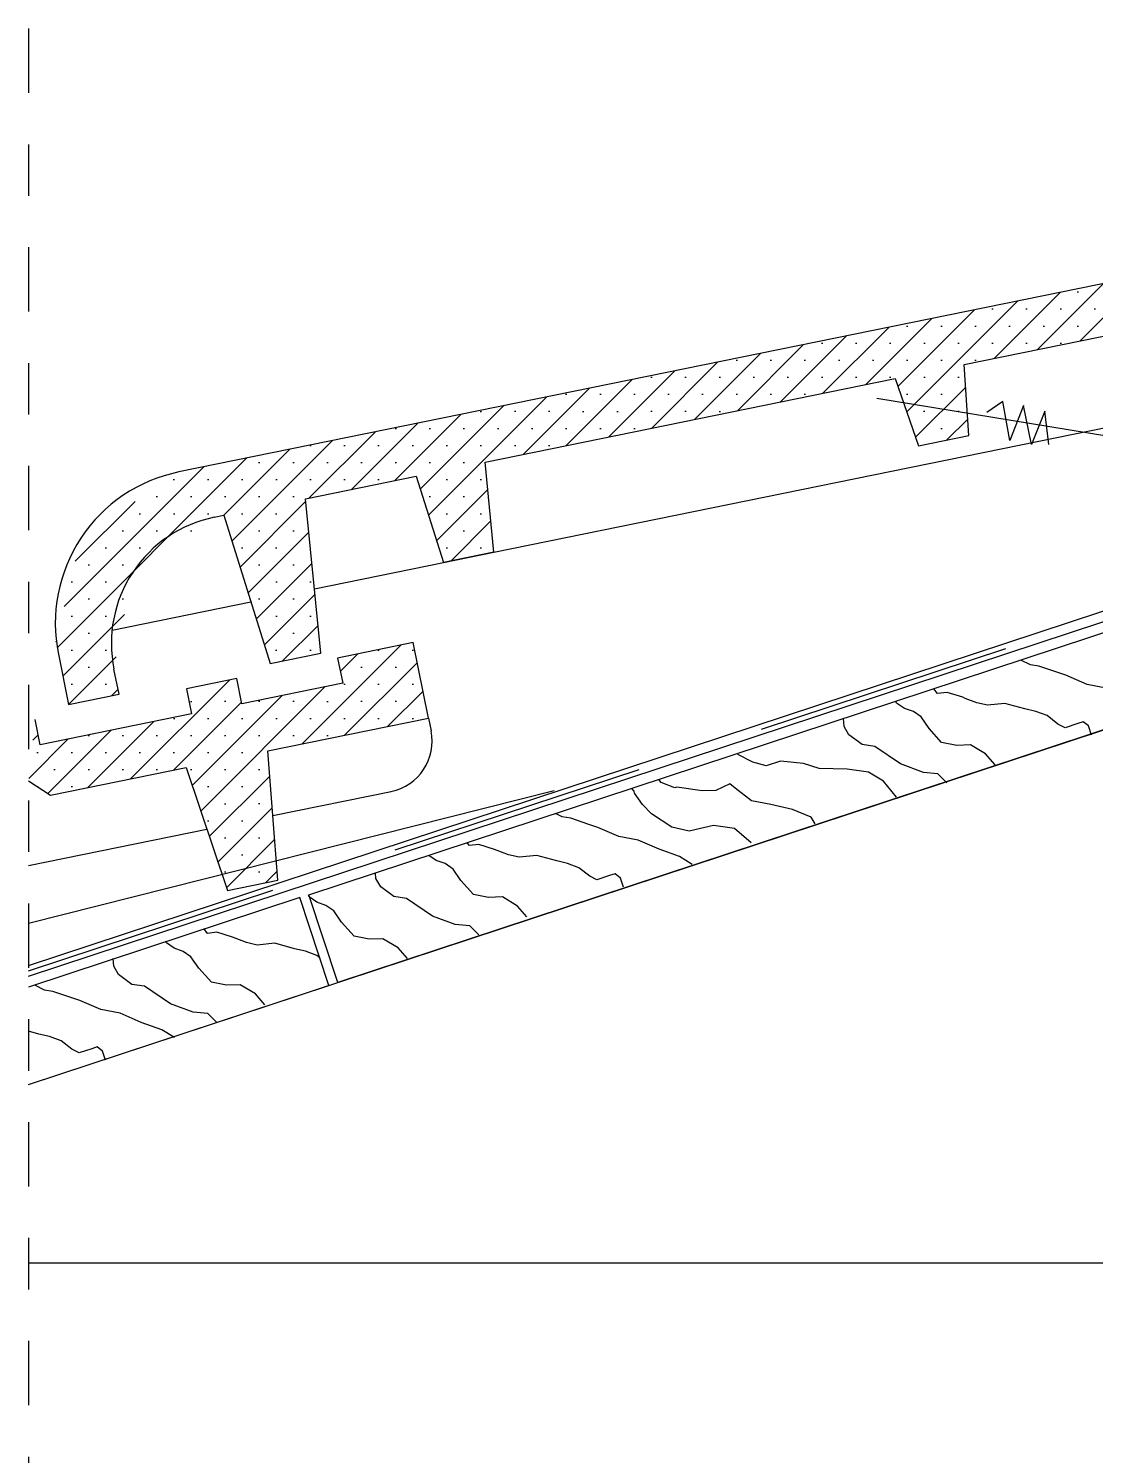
# Model space of a CAD drawing. Header units: metres. Extents: x -220 to 294, y -29 to 18.
# Drawn here: x 249.33 to 251.403, y 11.475 to 14.248 of the extents above; entities that cross this region are included whole.
import ezdxf

# ---------------------------------------------------------------- set-up
doc = ezdxf.new("R2010")
doc.units = ezdxf.units.M
doc.header["$MEASUREMENT"] = 0
doc.linetypes.add('DASHDOT4', pattern=[0.265, 0.125, -0.0625, 0.015, -0.0625])
doc.linetypes.add('DASHED', pattern=[0.75, 0.5, -0.25])
doc.layers.add('Standart', color=7, linetype='Continuous')
doc.layers.add('Tarama', color=7, linetype='Continuous')
pattern_1 = [(45, (-26.822255, -1.974744), (-0.03314563, 0.03314563), []), (45, (-26.78911, -1.974744), (-0.03314563, 0.03314563), [0, -0.046875])]

msp = doc.modelspace()

# ---------------------------------------------------------------- hatches: boundary and pattern name
at = {"layer": 'Tarama', "linetype": 'Continuous', "lineweight": -3}
h = msp.add_hatch(dxfattribs=at)
h.set_pattern_fill('SACNCR', color=213, scale=0.5, style=0)
h.set_pattern_definition(pattern_1)
h.paths.add_polyline_path([(249.7995, 13.0145), (249.7092, 13.3023), (249.6906, 13.2985), (249.532, 13.1915), (249.4955, 13.0036), (249.5055, 12.9547), (249.4075, 12.9347), (249.3826, 13.0572), (249.4313, 13.2581), (249.6217, 13.3865), (252.6104, 13.9949), (252.6204, 13.9459), (252.9143, 14.0058), (252.9044, 14.0547), (253.0023, 14.0747), (253.0123, 14.0257), (253.2083, 14.0656), (253.1983, 14.1146), (253.3476, 14.1359), (253.3752, 13.9975), (253.0627, 13.9339), (253.0821, 13.6827), (252.9841, 13.6628), (252.9039, 13.9016), (252.6403, 13.8479), (252.5813, 13.8869), (251.1483, 13.5952), (251.1573, 13.4574), (251.0594, 13.4375), (251.0138, 13.5678), (250.2174, 13.4057), (250.2341, 13.2305), (250.1361, 13.2106), (250.0829, 13.3783), (249.868, 13.3346), (249.8975, 13.0344)])
h = msp.add_hatch(dxfattribs=at)
h.set_pattern_fill('SACNCR', color=213, scale=0.5, style=0)
h.set_pattern_definition(pattern_1)
h.paths.add_polyline_path([(249.3296, 12.7866), (249.3722, 12.7584), (249.6358, 12.812), (249.7161, 12.5732), (249.814, 12.5932), (249.7946, 12.8443), (250.1071, 12.908), (250.0772, 13.0549), (249.9302, 13.025), (249.9402, 12.976), (249.7442, 12.9361), (249.7343, 12.9851), (249.6363, 12.9652), (249.6462, 12.9162), (249.3523, 12.8563), (249.3423, 12.9053)])

# ---------------------------------------------------------------- linework, layer by layer
at = {"layer": 'Standart', "color": 26, "linetype": 'DASHDOT4', "lineweight": -3}
msp.add_lwpolyline([(249.3296, 14.2481), (249.3296, 10.0578)], dxfattribs=at)
at = {"layer": 'Standart', "color": 36, "linetype": 'Continuous', "lineweight": -3}
for points in [[(252.6104, 13.9949), (249.6217, 13.3865)], [(251.1483, 13.5952), (252.5813, 13.8869)], [(250.2341, 13.2305), (252.944, 13.7822)], [(251.1573, 13.4574), (251.1483, 13.5952)], [(250.2174, 13.4057), (251.0138, 13.5678)], [(251.0138, 13.5678), (251.0594, 13.4375)], [(251.0594, 13.4375), (251.1573, 13.4574)], [(251.0594, 13.4375), (251.1573, 13.4574)], [(250.2341, 13.2305), (250.2174, 13.4057)], [(249.868, 13.3346), (250.0829, 13.3783)], [(250.0829, 13.3783), (250.1361, 13.2106)], [(249.8975, 13.0344), (249.868, 13.3346)], [(249.6906, 13.2985), (249.7092, 13.3023)], [(249.7092, 13.3023), (249.7995, 13.0145)], [(250.2341, 13.2305), (250.1361, 13.2106)], [(250.1361, 13.2106), (250.2341, 13.2305)], [(249.8852, 13.1595), (250.1361, 13.2106)], [(249.4918, 13.0794), (249.7619, 13.1344)], [(249.3826, 13.0572), (249.3836, 13.0574)], [(249.3876, 13.0327), (249.4075, 12.9347)], [(249.7995, 13.0145), (249.8975, 13.0344)], [(250.0772, 13.0549), (249.9302, 13.025)], [(250.1071, 12.908), (250.0772, 13.0549)], [(249.9302, 13.025), (249.9402, 12.976)], [(249.5055, 12.9547), (249.4955, 13.0036)], [(249.7343, 12.9851), (249.6363, 12.9652)], [(249.7442, 12.9361), (249.7343, 12.9851)], [(249.4075, 12.9347), (249.5055, 12.9547)], [(249.6363, 12.9652), (249.6462, 12.9162)], [(249.9402, 12.976), (249.7442, 12.9361)], [(249.3523, 12.8563), (249.3423, 12.9053)], [(249.6462, 12.9162), (249.3523, 12.8563)], [(249.7946, 12.8443), (250.1071, 12.908)], [(250.1071, 12.908), (250.1121, 12.8835)], [(249.814, 12.5932), (249.7946, 12.8443)], [(249.3722, 12.7584), (249.6358, 12.812)], [(249.6358, 12.812), (249.7161, 12.5732)], [(249.3296, 12.7866), (249.3722, 12.7584)], [(249.8043, 12.7188), (250.0341, 12.7655)], [(249.3296, 12.6221), (249.6759, 12.6926)], [(249.7161, 12.5732), (249.814, 12.5932)]]:
    msp.add_lwpolyline(points, dxfattribs=at)
at = {"layer": 'Standart', "color": 1, "linetype": 'Continuous', "lineweight": -3}
for points in [[(249.3296, 12.4277), (253.7458, 13.8838)], [(249.3296, 12.4066), (253.7458, 13.8628)], [(249.3296, 12.196), (253.7458, 13.6522)], [(251.9156, 13.3758), (250.9783, 13.5292)], [(251.223, 13.5235), (251.192, 13.5018)], [(251.237, 13.4476), (251.223, 13.5235)], [(251.2633, 13.5158), (251.237, 13.4476)], [(251.2788, 13.4398), (251.2633, 13.5158)], [(251.3052, 13.5049), (251.2788, 13.4398)], [(251.313, 13.4398), (251.3052, 13.5049)], [(249.8742, 12.5651), (251.7736, 13.1914)], [(251.83, 13.0205), (249.9305, 12.3942)], [(249.3296, 12.51), (250.351, 12.7673)], [(249.9305, 12.3942), (249.8742, 12.5651)], [(249.8571, 12.5595), (249.3296, 12.3855)], [(249.9134, 12.3885), (249.8571, 12.5595)], [(249.3296, 12.196), (249.9134, 12.3885)]]:
    msp.add_lwpolyline(points, dxfattribs=at)
at = {"layer": 'Standart', "color": 1, "linetype": 'DASHED', "lineweight": -3}
msp.add_lwpolyline([(249.3296, 12.4171), (253.7458, 13.8733)], dxfattribs=at)
at = {"layer": 'Standart', "color": 26, "linetype": 'Continuous', "lineweight": -3}
for points in [[(251.2769, 13.0116), (251.2582, 13.021)], [(251.2933, 13.0092), (251.2769, 13.0116)], [(251.3284, 12.9973), (251.2933, 13.0092)], [(251.3459, 12.9914), (251.3284, 12.9973)], [(251.3869, 12.9737), (251.3459, 12.9914)], [(251.0964, 12.956), (251.0894, 12.9653)], [(251.1151, 12.9582), (251.0964, 12.956)], [(251.1456, 12.9488), (251.1151, 12.9582)], [(251.1502, 12.9464), (251.1456, 12.9488)], [(251.4243, 12.9666), (251.3869, 12.9737)], [(251.0167, 12.9375), (251.0156, 12.941)], [(251.0319, 12.9269), (251.0167, 12.9375)], [(251.0494, 12.921), (251.0319, 12.9269)], [(251.0646, 12.9104), (251.0494, 12.921)], [(251.1725, 12.9381), (251.1502, 12.9464)], [(251.1935, 12.9334), (251.1725, 12.9381)], [(251.2275, 12.9368), (251.1935, 12.9334)], [(251.2661, 12.9261), (251.2275, 12.9368)], [(251.2872, 12.9213), (251.2661, 12.9261)], [(251.3094, 12.9131), (251.2872, 12.9213)], [(250.9147, 12.8922), (250.9136, 12.9074)], [(251.0798, 12.8881), (251.0646, 12.9104)], [(251.3304, 12.8966), (251.3094, 12.9131)], [(251.3444, 12.8895), (251.3304, 12.8966)], [(251.3691, 12.8976), (251.3444, 12.8895)], [(251.3796, 12.9011), (251.3691, 12.8976)], [(251.3901, 12.8929), (251.3796, 12.9011)], [(250.924, 12.8757), (250.9147, 12.8922)], [(250.9497, 12.8569), (250.924, 12.8757)], [(251.1043, 12.8611), (251.0798, 12.8881)], [(251.3959, 12.8753), (251.3901, 12.8929)], [(250.7092, 12.8367), (250.7067, 12.8392)], [(250.9743, 12.8533), (250.9497, 12.8569)], [(251.0245, 12.8192), (250.9743, 12.8533)], [(251.1336, 12.8551), (251.1043, 12.8611)], [(251.1605, 12.8562), (251.1336, 12.8551)], [(251.1897, 12.8385), (251.1605, 12.8562)], [(251.2084, 12.8173), (251.1897, 12.8385)], [(250.7372, 12.8226), (250.7092, 12.8367)], [(250.763, 12.8155), (250.7372, 12.8226)], [(250.7911, 12.8247), (250.763, 12.8155)], [(250.8356, 12.8199), (250.7911, 12.8247)], [(250.866, 12.8104), (250.8356, 12.8199)], [(250.921, 12.8091), (250.866, 12.8104)], [(251.069, 12.8026), (251.0245, 12.8192)], [(250.5591, 12.7833), (250.5549, 12.7891)], [(250.586, 12.7727), (250.5591, 12.7833)], [(250.962, 12.8031), (250.921, 12.8091)], [(250.9912, 12.7854), (250.962, 12.8031)], [(251.0169, 12.7548), (250.9912, 12.7854)], [(251.0971, 12.8002), (251.069, 12.8026)], [(251.1146, 12.7825), (251.0971, 12.8002)], [(250.5064, 12.766), (250.5021, 12.7717)], [(250.5075, 12.7624), (250.5064, 12.766)], [(250.5227, 12.7401), (250.5075, 12.7624)], [(250.5895, 12.7739), (250.586, 12.7727)], [(250.6387, 12.7667), (250.5895, 12.7739)], [(250.6656, 12.7678), (250.6387, 12.7667)], [(250.6926, 12.7805), (250.6656, 12.7678)], [(250.7031, 12.7723), (250.6926, 12.7805)], [(250.7347, 12.7476), (250.7031, 12.7723)], [(250.5402, 12.7225), (250.5227, 12.7401)], [(250.7721, 12.7405), (250.7347, 12.7476)], [(250.8142, 12.7309), (250.7721, 12.7405)], [(250.8505, 12.7156), (250.8142, 12.7309)], [(250.3669, 12.7161), (250.3538, 12.7226)], [(250.3833, 12.7137), (250.3669, 12.7161)], [(250.4184, 12.7018), (250.3833, 12.7137)], [(250.4359, 12.6959), (250.4184, 12.7018)], [(250.5799, 12.6966), (250.5402, 12.7225)], [(250.6607, 12.6998), (250.6139, 12.6883)], [(250.7017, 12.6938), (250.6607, 12.6998)], [(250.8586, 12.7027), (250.8505, 12.7156)], [(250.4768, 12.6782), (250.4359, 12.6959)], [(250.5143, 12.671), (250.4768, 12.6782)], [(250.6139, 12.6883), (250.5799, 12.6966)], [(250.7344, 12.6656), (250.7017, 12.6938)], [(250.1864, 12.6604), (250.1823, 12.666)], [(250.2051, 12.6627), (250.1864, 12.6604)], [(250.2355, 12.6532), (250.2051, 12.6627)], [(250.2402, 12.6509), (250.2355, 12.6532)], [(250.2624, 12.6426), (250.2402, 12.6509)], [(250.5552, 12.6533), (250.5143, 12.671)], [(250.595, 12.6391), (250.5552, 12.6533)], [(250.1219, 12.6314), (250.1077, 12.6413)], [(250.1394, 12.6255), (250.1219, 12.6314)], [(250.1546, 12.6149), (250.1394, 12.6255)], [(250.2835, 12.6378), (250.2624, 12.6426)], [(250.3175, 12.6412), (250.2835, 12.6378)], [(250.3561, 12.6306), (250.3175, 12.6412)], [(250.3771, 12.6258), (250.3561, 12.6306)], [(250.3994, 12.6175), (250.3771, 12.6258)], [(250.4204, 12.6011), (250.3994, 12.6175)], [(250.6195, 12.6238), (250.595, 12.6391)], [(250.0047, 12.5966), (250.0039, 12.607)], [(250.014, 12.5802), (250.0047, 12.5966)], [(250.1698, 12.5925), (250.1546, 12.6149)], [(250.1943, 12.5655), (250.1698, 12.5925)], [(250.4344, 12.594), (250.4204, 12.6011)], [(250.459, 12.6021), (250.4344, 12.594)], [(250.4696, 12.6056), (250.459, 12.6021)], [(250.4801, 12.5974), (250.4696, 12.6056)], [(250.4859, 12.5798), (250.4801, 12.5974)], [(249.8747, 12.5609), (249.8736, 12.5645)], [(249.8899, 12.5504), (249.8747, 12.5609)], [(250.0397, 12.5614), (250.014, 12.5802)], [(250.0643, 12.5578), (250.0397, 12.5614)], [(250.2235, 12.5596), (250.1943, 12.5655)], [(250.2505, 12.5607), (250.2235, 12.5596)], [(250.2797, 12.543), (250.2505, 12.5607)], [(249.9075, 12.5444), (249.8899, 12.5504)], [(249.9227, 12.5338), (249.9075, 12.5444)], [(249.9378, 12.5115), (249.9227, 12.5338)], [(250.1145, 12.5236), (250.0643, 12.5578)], [(250.2984, 12.5218), (250.2797, 12.543)], [(249.9623, 12.4845), (249.9378, 12.5115)], [(250.159, 12.5071), (250.1145, 12.5236)], [(250.1871, 12.5046), (250.159, 12.5071)], [(249.6771, 12.4899), (249.6701, 12.4993)], [(249.6958, 12.4922), (249.6771, 12.4899)], [(249.7262, 12.4827), (249.6958, 12.4922)], [(249.7309, 12.4804), (249.7262, 12.4827)], [(249.7531, 12.4721), (249.7309, 12.4804)], [(249.9916, 12.4786), (249.9623, 12.4845)], [(250.0185, 12.4796), (249.9916, 12.4786)], [(250.0477, 12.462), (250.0185, 12.4796)], [(250.2046, 12.487), (250.1871, 12.5046)], [(249.5974, 12.4715), (249.5962, 12.475)], [(249.6126, 12.4609), (249.5974, 12.4715)], [(249.6301, 12.455), (249.6126, 12.4609)], [(249.6453, 12.4444), (249.6301, 12.455)], [(249.7742, 12.4673), (249.7531, 12.4721)], [(249.8081, 12.4707), (249.7742, 12.4673)], [(249.8468, 12.4601), (249.8081, 12.4707)], [(249.8678, 12.4553), (249.8468, 12.4601)], [(249.89, 12.447), (249.8678, 12.4553)], [(250.0664, 12.4408), (250.0477, 12.462)], [(249.4954, 12.4261), (249.4942, 12.4413)], [(249.5047, 12.4097), (249.4954, 12.4261)], [(249.6605, 12.422), (249.6453, 12.4444)], [(249.685, 12.395), (249.6605, 12.422)], [(249.8956, 12.4427), (249.89, 12.447)], [(249.5304, 12.3909), (249.5047, 12.4097)], [(249.7142, 12.3891), (249.685, 12.395)], [(249.3604, 12.3796), (249.3417, 12.3891)], [(249.3768, 12.3772), (249.3604, 12.3796)], [(249.4118, 12.3654), (249.3768, 12.3772)], [(249.555, 12.3873), (249.5304, 12.3909)], [(249.6052, 12.3531), (249.555, 12.3873)], [(249.7412, 12.3901), (249.7142, 12.3891)], [(249.7704, 12.3725), (249.7412, 12.3901)], [(249.789, 12.3513), (249.7704, 12.3725)], [(249.4294, 12.3595), (249.4118, 12.3654)], [(249.4703, 12.3418), (249.4294, 12.3595)], [(249.5078, 12.3346), (249.4703, 12.3418)], [(249.6497, 12.3366), (249.6052, 12.3531)], [(249.5487, 12.3169), (249.5078, 12.3346)], [(249.5885, 12.3027), (249.5487, 12.3169)], [(249.6778, 12.3341), (249.6497, 12.3366)], [(249.6953, 12.3165), (249.6778, 12.3341)], [(249.3496, 12.2942), (249.3296, 12.2997)], [(249.3706, 12.2894), (249.3496, 12.2942)], [(249.3929, 12.2811), (249.3706, 12.2894)], [(249.613, 12.2874), (249.5885, 12.3027)], [(249.4139, 12.2647), (249.3929, 12.2811)], [(249.4279, 12.2576), (249.4139, 12.2647)], [(249.4525, 12.2657), (249.4279, 12.2576)], [(249.4631, 12.2692), (249.4525, 12.2657)], [(249.4736, 12.2609), (249.4631, 12.2692)], [(249.4794, 12.2433), (249.4736, 12.2609)]]:
    msp.add_lwpolyline(points, dxfattribs=at)
at = {"layer": 'Standart', "color": 178, "linetype": 'Continuous', "lineweight": -3}
msp.add_lwpolyline([(253.2458, 11.8492), (249.3296, 11.8492)], dxfattribs=at)
at = {"layer": 'Standart', "color": 36, "linetype": 'Continuous', "lineweight": -3}
for centre, radius, start, end in [((249.6815, 13.0925), 0.3, 101.5063, 191.5063), ((249.7405, 13.0535), 0.25, 101.5063, 191.5063), ((250.0141, 12.8635), 0.1, 281.5063, 11.5063)]:
    msp.add_arc(centre, radius, start, end, dxfattribs=at)

doc.saveas('drawing.dxf')
